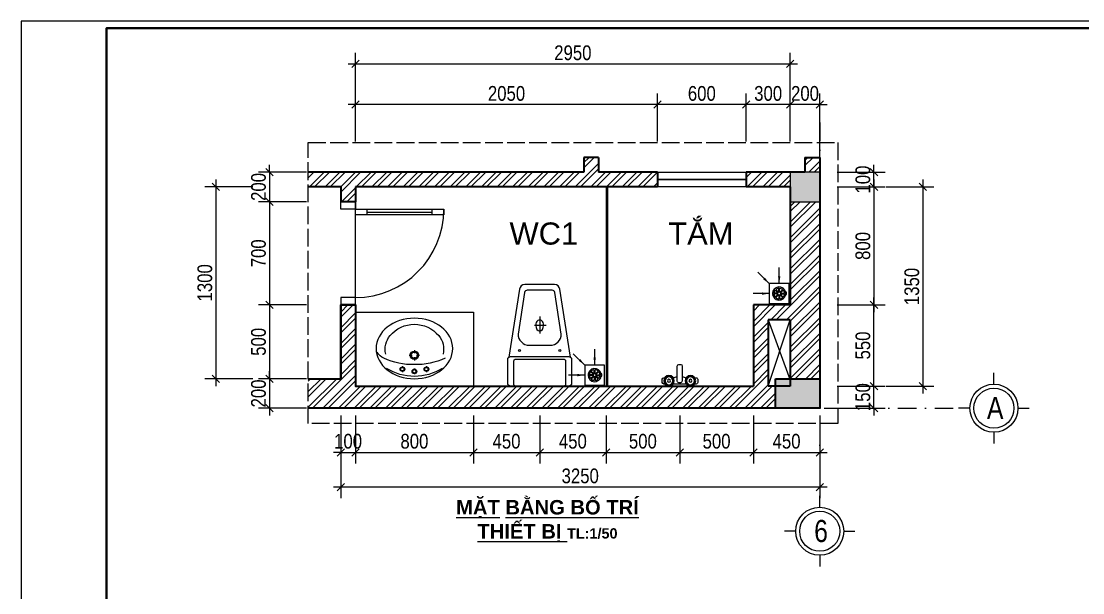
# Model space of a CAD drawing. Header units: inches. Extents: x 921646 to 2157952, y -92667 to 262089.
# Drawn here: x 1942121 to 1956525, y 2491 to 10240 of the extents above; entities that cross this region are included whole.
import ezdxf
from ezdxf.enums import TextEntityAlignment as Align

# ---------------------------------------------------------------- set-up
doc = ezdxf.new("R2010")
doc.units = ezdxf.units.IN
doc.header["$MEASUREMENT"] = 0
doc.linetypes.add('ACAD_ISO02W100', pattern=[15, 12, -3])
doc.linetypes.add('DASHDOT', pattern=[1, 0.5, -0.25, 0, -0.25])
doc.layers.get('0').update_dxf_attribs({"lineweight": 9})
doc.layers.get('DEFPOINTS').update_dxf_attribs({"lineweight": 9})
for name, color, linetype, lineweight in [('01-WALL', 10, 'Continuous', 35), ('04-TRUC', 40, 'DASHDOT', 9), ('09-DIMOUT', 251, 'Continuous', 9), ('13-VATDUNG', 104, 'Continuous', 13), ('15 TEXT', 134, 'Continuous', 15), ('16 TRICH CHI TIET', 100, 'ACAD_ISO02W100', 25), ('7 VAT DUNG', 34, 'Continuous', 15), ('Cp Net Manh 0.15', 8, 'Continuous', 15), ('Cp Net Thep 0.40', 2, 'Continuous', 40), ('Cp Text 0.15', 3, 'Continuous', 15), ('dim', 252, 'Continuous', 9), ('HATCH', 244, 'Continuous', 0)]:
    doc.layers.add(name, color=color, linetype=linetype, lineweight=lineweight)
doc.layers.add('02-TEXT', color=7, linetype='Continuous')
doc.styles.add('C', font='VHARIAL.TTF')
doc.styles.add('IN', font='VHARIAL.TTF')
doc.styles.add('KS Sophia 191015$0$GHICHU-C', font='arial.ttf', dxfattribs={"width": 0.7})
doc.styles.add('STYLE1', font='VHELVEN.TTF')
doc.styles.add('tvsimil', font='tvsimli.shx', dxfattribs={"width": 0.85})
doc.styles.add('VHELVEN', font='VHELVEN.TTF')
doc.styles.add('VNI-HELVE', font='VHELVEB.TTF', dxfattribs={"width": 0.8})
doc.dimstyles.new('50c', dxfattribs={"dimtxt": 200, "dimasz": 100, "dimexe": 150, "dimexo": 100, "dimgap": 50, "dimtad": 1, "dimdec": 0, "dimlfac": 0.5, "dimrnd": 1, "dimzin": 0, "dimdsep": 32, "dimtxsty": 'tvsimil', "dimblk": 'OBLIQUE', "dimcen": -0.09, "dimdle": 100, "dimclrd": 15, "dimclre": 15, "dimclrt": 3, "dimadec": 0, "dimazin": 0, "dimtfac": 1, "dimtdec": 0, "dimtix": 1, "dimtmove": 1, "dimatfit": 3, "dimfxl": 500, "dimfxlon": 1, "dimtolj": 1, "dimtzin": 0, "dimlwd": 13, "dimlwe": 13, "dimarcsym": 0})
doc.dimstyles.new('A-100-DIM-IN', dxfattribs={"dimscale": 100, "dimtxt": 1.5, "dimasz": 1, "dimexe": 1, "dimexo": 1, "dimgap": 0.8, "dimtad": 1, "dimdec": 0, "dimzin": 3, "dimdsep": 46, "dimtxsty": 'STYLE1', "dimblk": 'ARCHTICK', "dimcen": 2.5, "dimdle": 1, "dimclrd": 8, "dimclre": 8, "dimclrt": 252, "dimazin": 2, "dimtfac": 0.75, "dimtdec": 0, "dimtix": 1, "dimtmove": 2, "dimatfit": 3, "dimfxl": 4, "dimfxlon": 1, "dimtfill": 1, "dimtolj": 1, "dimtzin": 0, "dimlwd": 9, "dimlwe": 9, "dimarcsym": 0})

# ---------------------------------------------------------------- blocks, each defined once
blk = doc.blocks.new('*U19')
for p, q in [((0, -499.6), (0, -376.4)), ((-47, -435), (38.1, -435))]:
    blk.add_line(p, q)
for points in [[(-209, 0), (209, 0, -0.414214), (229, -20), (229, -192, -0.414214), (209, -212), (-209, -212, -0.414214), (-229, -192), (-229, -20, -0.414214)], [(-175, 0), (175, 0, -0.414214), (185, -10), (185, -182, -0.414214), (175, -192), (-175, -192, -0.414214), (-185, -182), (-185, -10, -0.414214)], [(74.9, -293), (-74.9, -293, 0.414214), (-155, -373.1), (-108.4, -671.1, 0.369491), (-88.7, -688), (88.7, -688, 0.369491), (108.4, -671.1), (155, -373.1, 0.414214)]]:
    blk.add_lwpolyline(points, format="xyb", close=True)
blk.add_lwpolyline([(-221.3, -207.7), (-145.3, -694.2, 0.369491), (-105.8, -728), (105.8, -728, 0.369491), (145.3, -694.2), (221.3, -207.7)], format="xyb")
blk.add_lwpolyline([(-28, -435), (-28, -435)])
for centre in [(-145, -255), (145, -255)]:
    blk.add_circle(centre, 7.5)
for start_param, end_param in [(7.853982, 10.995574), (4.712389, 7.853982)]:
    blk.add_ellipse((0, -435), major_axis=(0, -40), ratio=0.7, start_param=start_param, end_param=end_param)
blk = doc.blocks.new('Wc22')
for p, q in [((-0.175, 1.092, 0.746), (-0.175, 0.07, 0.746)), ((0.057, 1.192, 0.746), (-0.075, 1.192, 0.746)), ((0.157, 0.07, 0.746), (0.157, 1.092, 0.746)), ((1.075, 0.292, 0.746), (1.014, 0.292, 0.746)), ((1.175, -0.027, 0.746), (1.175, 0.192, 0.746)), ((1.003, -0.127, 0.746), (1.075, -0.127, 0.746))]:
    blk.add_line(p, q)
at = {"elevation": 0.746}
blk.add_lwpolyline([(-1.031, 0.292), (-1.128, 0.292, 0.414214), (-1.228, 0.192), (-1.228, -0.027, 0.414214), (-1.128, -0.127), (-1.02, -0.127)], format="xyb", dxfattribs=at)
blk.add_lwpolyline([(-0.455, -0.127), (0.438, -0.127)], dxfattribs=at)
for centre, radius in [((-0.738, 0.09, 0.746), 0.356), ((-0.738, 0.09, 0.746), 0.286), ((-0.738, 0.09, 0.746), 0.266), ((-0.738, 0.09, 0.746), 0.102), ((0.72, 0.09, 0.746), 0.356), ((0.72, 0.09, 0.746), 0.286), ((0.72, 0.09, 0.746), 0.266), ((0.72, 0.09, 0.746), 0.102)]:
    blk.add_circle(centre, radius)
for centre, radius, start, end in [((-0.075, 1.092, 0.746), 0.1, 90, 180), ((0.057, 1.092, 0.746), 0.1, 0, 90), ((-0.009, -0.542, 0.746), 0.941, 100.14546, 117.58488), ((-0.009, 0.118, 0.746), 0.173, 196.15339, 343.84661), ((-0.009, -0.542, 0.746), 0.941, 62.41512, 79.85454), ((1.075, 0.192, 0.746), 0.1, 0, 90), ((1.075, -0.027, 0.746), 0.1, 270, 0)]:
    blk.add_arc(centre, radius, start, end)
blk = doc.blocks.new('*U25')
for p, q in [((0, 0), (800, 0)), ((0, -500), (0, 0)), ((800, -500), (800, 0)), ((800, -500), (0, -500))]:
    blk.add_line(p, q)
at = {"color": 8, "linetype": 'Continuous'}
for p, q in [((298.7, -114.6), (310.5, -114.6)), ((318.5, -106.6), (318.5, -94.8)), ((318.5, -134.3), (318.5, -122.5)), ((326.4, -114.6), (338.2, -114.6)), ((391.9, -99.8), (380.2, -99.8)), ((399.9, -91.8), (399.9, -80.1)), ((399.9, -119.5), (399.9, -107.8)), ((419.6, -99.8), (407.9, -99.8)), ((473.3, -114.6), (461.6, -114.6)), ((481.3, -106.6), (481.3, -94.8)), ((481.3, -134.3), (481.3, -122.5)), ((501, -114.6), (489.3, -114.6)), ((385.6, -209.3), (364.7, -209.3)), ((399.9, -195), (399.9, -174.1)), ((435.1, -209.3), (414.1, -209.3)), ((399.9, -244.5), (399.9, -223.6))]:
    blk.add_line(p, q, dxfattribs=at)
at = {"ltscale": 3, "extrusion": (0, 0, -1)}
blk.add_ellipse((399.9, -254.9), major_axis=(260, 0), ratio=0.788462, dxfattribs=at)
for centre, major_axis, start_param, end_param in [((403.4, -436.8), (-262.6, 262.6), 0.241213, 0.775836), ((396.3, -436.8), (262.6, 262.6), -0.775836, -0.241213), ((389.4, -617.1), (-333.8, 333.8), 0.353742, 0.807487), ((410.3, -617.1), (333.8, 333.8), -0.807487, -0.353742), ((553.8, -291.4), (82.3, 82.3), -0.302982, 0.217036), ((344.1, -250.2), (-100.9, 100.9), 4.796439, 5.734459), ((455.7, -250.2), (-100.9, 100.9), 2.119522, 3.057543), ((398.5, -205.8), (-150.5, 150.5), 3.920634, 4.80214), ((401.2, -205.8), (-150.5, 150.5), 3.051842, 3.933348)]:
    blk.add_ellipse(centre, major_axis=major_axis, ratio=1, start_param=start_param, end_param=end_param, dxfattribs=at)
at = {"color": 8, "extrusion": (0, 0, -1)}
for centre, major_axis, start_param, end_param in [((318.5, -114.6), (11.2, 11.2), 3.926991, 10.210176), ((318.5, -114.6), (8.41, 8.41), 3.926991, 10.210176), ((399.9, -99.8), (11.2, 11.2), 3.926991, 10.210176), ((399.9, -99.8), (8.41, 8.41), 3.926991, 10.210176), ((481.3, -114.6), (-11.2, 11.2), 5.497787, 11.780972), ((481.3, -114.6), (-8.41, 8.41), 5.497787, 11.780972), ((399.9, -209.3), (-20, 20), 5.497787, 11.780972), ((399.9, -209.3), (15, 15), 3.926991, 10.210176)]:
    blk.add_ellipse(centre, major_axis=major_axis, ratio=1, start_param=start_param, end_param=end_param, dxfattribs=at)
blk = doc.blocks.new('*U32')
for points in [[(50, 0), (50, 600), (90, 600), (90, 0)], [(50, -100), (0, -100), (0, 0), (50, 0)], [(650, -100), (700, -100), (700, 0), (650, 0)]]:
    blk.add_lwpolyline(points, close=True)
for points in [[(90, 520), (50, 520)], [(90, 80), (50, 80)]]:
    blk.add_lwpolyline(points)
at = {"color": 8}
blk.add_lwpolyline([(70, 80), (70, 520)], dxfattribs=at)
at = {"layer": 'HATCH'}
blk.add_arc((50, 0), 600, 0, 90, dxfattribs=at)
at = {"style": 'KS Sophia 191015$0$GHICHU-C', "flags": 1}
for tag, p in [('TEN_CUA', (350, -532.6)), ('KICH_THUOC', (425, -623.9)), ('QUI_CACH', (425, -718.1))]:
    blk.add_attdef(tag, text='', height=50, dxfattribs=at).set_placement(p, align=Align.MIDDLE)
blk = doc.blocks.new('A$C788F0ACE')
at = {"layer": 'Cp Net Manh 0.15', "linetype": 'Continuous'}
for p, q in [((0, 300), (0, 440)), ((-300, 0), (-440, 0)), ((300, 0), (440, 0)), ((0, -300), (0, -440))]:
    blk.add_line(p, q, dxfattribs=at)
for radius in [300, 250]:
    blk.add_circle((0, 0), radius, dxfattribs=at)
at = {"layer": 'Cp Text 0.15', "color": 7, "linetype": 'Continuous', "style": 'VHELVEN'}
blk.add_attdef('TRUC', text='', height=280, dxfattribs=at).set_placement((94, 1), align=Align.MIDDLE_CENTER)
blk = doc.blocks.new('DDDD')
at = {"layer": '09-DIMOUT'}
h = blk.add_hatch(color=256, dxfattribs=at)
h.dxf.hatch_style = 1
h.paths.add_polyline_path([(1648737.6, 63343.1), (1649037.6, 63343.1), (1649037.6, 63543.1), (1648737.6, 63543.1)])
at = {"layer": '01-WALL'}
blk.add_lwpolyline([(1648737.6, 63343.1), (1649037.6, 63343.1), (1649037.6, 63543.1), (1648737.6, 63543.1)], close=True, dxfattribs=at)
blk = doc.blocks.new('SIPHONG')
for p, q in [((-7.2, 3), (-40, 3)), ((-7.2, 3), (-30.4, 26.2)), ((-3, 7.2), (-26.2, 30.4)), ((-3, 7.2), (-3, 40)), ((3, 7.2), (3, 40)), ((3, 7.2), (26.2, 30.4)), ((7.2, 3), (30.4, 26.2)), ((7.2, 3), (40, 3)), ((-7.2, -3), (-40, -3)), ((-7.2, -3), (-30.4, -26.2)), ((-3, -7.2), (-26.2, -30.4)), ((-3, -7.2), (-3, -40)), ((3, -7.2), (3, -40)), ((3, -7.2), (26.2, -30.4)), ((7.2, -3), (40, -3)), ((7.2, -3), (30.4, -26.2))]:
    blk.add_line(p, q)
for points in [[(-75, -75), (75, -75), (75, 75), (-75, 75)], [(-53.9, -9.5), (-46.5, -9.5), (-46.5, 8.1), (-53.9, 8.1)]]:
    blk.add_lwpolyline(points, close=True)
for centre, radius, start, end in [((0, 0), 50, 190.97275, 170.63895), ((0, 0), 40, 139.30122, 175.69878), ((0, 0), 40, 94.30122, 130.69878), ((0, 0), 40, 49.30122, 85.69878), ((0, 0), 40, 4.30122, 40.69878), ((58.8, 0.7), 14.8, 133.34715, 228.02288), ((0, 0), 40, 184.30122, 220.69878), ((0, 0), 40, 229.30122, 265.69878), ((0, 0), 40, 274.30122, 310.69878), ((0, 0), 40, 319.30122, 355.69878)]:
    blk.add_arc(centre, radius, start, end)
blk = doc.blocks.new('PHEUTHU')
blk.add_blockref('SIPHONG', (75, 75))
blk = doc.blocks.new('_ArchTick')
at = {"layer": 'dim', "const_width": 0.15}
blk.add_lwpolyline([(0.2, 0.2), (-0.2, -0.2)], dxfattribs=at)
blk = doc.blocks.new('_Oblique')
at = {"color": 0, "linetype": 'ByBlock', "lineweight": -2}
blk.add_line((-0.5, -0.5), (0.5, 0.5), dxfattribs=at)
blk = doc.blocks.new('*D538')
at = {"layer": '09-DIMOUT', "color": 15, "linetype": 'Continuous', "lineweight": 13, "transparency": 16777216}
for p, q in [((1946456, 4894), (1946456, 4244)), ((1946656, 4894), (1946656, 4244)), ((1946456, 4394), (1946356, 4394)), ((1946456, 4394), (1946656, 4394)), ((1946656, 4394), (1946756, 4394))]:
    blk.add_line(p, q, dxfattribs=at)
at = {"layer": 'DEFPOINTS', "color": 0, "transparency": 16777216}
for p in [(1946456, 6183), (1946656, 6183), (1946656, 4394)]:
    blk.add_point(p, dxfattribs=at)
at = {"layer": '09-DIMOUT', "color": 15, "lineweight": 13, "transparency": 16777216, "xscale": 100, "yscale": 100, "zscale": 100}
blk.add_blockref('_Oblique', (1946456, 4394), dxfattribs=at)
at = {"layer": '09-DIMOUT', "color": 15, "lineweight": 13, "transparency": 16777216, "xscale": 100, "yscale": 100, "zscale": 100, "rotation": 180}
blk.add_blockref('_Oblique', (1946656, 4394), dxfattribs=at)
at = {"layer": '09-DIMOUT', "color": 3, "transparency": 16777216, "insert": (1946556, 4544), "char_height": 200, "attachment_point": 5, "style": 'tvsimil'}
blk.add_mtext('\\A1;100', dxfattribs=at)
blk = doc.blocks.new('*D539')
at = {"layer": '09-DIMOUT', "color": 15, "linetype": 'Continuous', "lineweight": 13, "transparency": 16777216}
for p, q in [((1946656, 4894), (1946656, 4244)), ((1948256, 4894), (1948256, 4244)), ((1946556, 4394), (1948356, 4394))]:
    blk.add_line(p, q, dxfattribs=at)
at = {"layer": 'DEFPOINTS', "color": 0, "transparency": 16777216}
for p in [(1946656, 6183), (1948256, 6183), (1948256, 4394)]:
    blk.add_point(p, dxfattribs=at)
at = {"layer": '09-DIMOUT', "color": 15, "lineweight": 13, "transparency": 16777216, "xscale": 100, "yscale": 100, "zscale": 100, "rotation": 180}
blk.add_blockref('_Oblique', (1946656, 4394), dxfattribs=at)
at = {"layer": '09-DIMOUT', "color": 15, "lineweight": 13, "transparency": 16777216, "xscale": 100, "yscale": 100, "zscale": 100}
blk.add_blockref('_Oblique', (1948256, 4394), dxfattribs=at)
at = {"layer": '09-DIMOUT', "color": 3, "transparency": 16777216, "insert": (1947456, 4544), "char_height": 200, "attachment_point": 5, "style": 'tvsimil'}
blk.add_mtext('\\A1;800', dxfattribs=at)
blk = doc.blocks.new('*D540')
at = {"layer": '09-DIMOUT', "color": 15, "linetype": 'Continuous', "lineweight": 13, "transparency": 16777216}
for p, q in [((1948256, 4894), (1948256, 4244)), ((1949156, 4894), (1949156, 4244)), ((1948156, 4394), (1949256, 4394))]:
    blk.add_line(p, q, dxfattribs=at)
at = {"layer": 'DEFPOINTS', "color": 0, "transparency": 16777216}
for p in [(1949156, 5521), (1948256, 5293), (1949156, 4394)]:
    blk.add_point(p, dxfattribs=at)
at = {"layer": '09-DIMOUT', "color": 15, "lineweight": 13, "transparency": 16777216, "xscale": 100, "yscale": 100, "zscale": 100, "rotation": 180}
blk.add_blockref('_Oblique', (1948256, 4394), dxfattribs=at)
at = {"layer": '09-DIMOUT', "color": 15, "lineweight": 13, "transparency": 16777216, "xscale": 100, "yscale": 100, "zscale": 100}
blk.add_blockref('_Oblique', (1949156, 4394), dxfattribs=at)
at = {"layer": '09-DIMOUT', "color": 3, "transparency": 16777216, "insert": (1948706, 4544), "char_height": 200, "attachment_point": 5, "style": 'tvsimil'}
blk.add_mtext('\\A1;450', dxfattribs=at)
blk = doc.blocks.new('*D541')
at = {"layer": '09-DIMOUT', "color": 15, "linetype": 'Continuous', "lineweight": 13, "transparency": 16777216}
for p, q in [((1949156, 4894), (1949156, 4244)), ((1950056, 4894), (1950056, 4244)), ((1949056, 4394), (1950156, 4394))]:
    blk.add_line(p, q, dxfattribs=at)
at = {"layer": 'DEFPOINTS', "color": 0, "transparency": 16777216}
for p in [(1950056, 5521), (1949156, 5293), (1950056, 4394)]:
    blk.add_point(p, dxfattribs=at)
at = {"layer": '09-DIMOUT', "color": 15, "lineweight": 13, "transparency": 16777216, "xscale": 100, "yscale": 100, "zscale": 100, "rotation": 180}
blk.add_blockref('_Oblique', (1949156, 4394), dxfattribs=at)
at = {"layer": '09-DIMOUT', "color": 15, "lineweight": 13, "transparency": 16777216, "xscale": 100, "yscale": 100, "zscale": 100}
blk.add_blockref('_Oblique', (1950056, 4394), dxfattribs=at)
at = {"layer": '09-DIMOUT', "color": 3, "transparency": 16777216, "insert": (1949606, 4544), "char_height": 200, "attachment_point": 5, "style": 'tvsimil'}
blk.add_mtext('\\A1;450', dxfattribs=at)
blk = doc.blocks.new('*D542')
at = {"layer": '09-DIMOUT', "color": 15, "linetype": 'Continuous', "lineweight": 13, "transparency": 16777216}
for p, q in [((1950056, 4894), (1950056, 4244)), ((1951056, 4894), (1951056, 4244)), ((1949956, 4394), (1951156, 4394))]:
    blk.add_line(p, q, dxfattribs=at)
at = {"layer": 'DEFPOINTS', "color": 0, "transparency": 16777216}
for p in [(1950056, 5293), (1951056, 5293), (1951056, 4394)]:
    blk.add_point(p, dxfattribs=at)
at = {"layer": '09-DIMOUT', "color": 15, "lineweight": 13, "transparency": 16777216, "xscale": 100, "yscale": 100, "zscale": 100, "rotation": 180}
blk.add_blockref('_Oblique', (1950056, 4394), dxfattribs=at)
at = {"layer": '09-DIMOUT', "color": 15, "lineweight": 13, "transparency": 16777216, "xscale": 100, "yscale": 100, "zscale": 100}
blk.add_blockref('_Oblique', (1951056, 4394), dxfattribs=at)
at = {"layer": '09-DIMOUT', "color": 3, "transparency": 16777216, "insert": (1950556, 4544), "char_height": 200, "attachment_point": 5, "style": 'tvsimil'}
blk.add_mtext('\\A1;500', dxfattribs=at)
blk = doc.blocks.new('*D543')
at = {"layer": '09-DIMOUT', "color": 15, "linetype": 'Continuous', "lineweight": 13, "transparency": 16777216}
for p, q in [((1951056, 4894), (1951056, 4244)), ((1952056, 4894), (1952056, 4244)), ((1950956, 4394), (1952156, 4394))]:
    blk.add_line(p, q, dxfattribs=at)
at = {"layer": 'DEFPOINTS', "color": 0, "transparency": 16777216}
for p in [(1951056, 5293), (1952056, 5293), (1952056, 4394)]:
    blk.add_point(p, dxfattribs=at)
at = {"layer": '09-DIMOUT', "color": 15, "lineweight": 13, "transparency": 16777216, "xscale": 100, "yscale": 100, "zscale": 100, "rotation": 180}
blk.add_blockref('_Oblique', (1951056, 4394), dxfattribs=at)
at = {"layer": '09-DIMOUT', "color": 15, "lineweight": 13, "transparency": 16777216, "xscale": 100, "yscale": 100, "zscale": 100}
blk.add_blockref('_Oblique', (1952056, 4394), dxfattribs=at)
at = {"layer": '09-DIMOUT', "color": 3, "transparency": 16777216, "insert": (1951556, 4544), "char_height": 200, "attachment_point": 5, "style": 'tvsimil'}
blk.add_mtext('\\A1;500', dxfattribs=at)
blk = doc.blocks.new('*D544')
at = {"layer": '09-DIMOUT', "color": 15, "linetype": 'Continuous', "lineweight": 13, "transparency": 16777216}
for p, q in [((1952956, 4893), (1952956, 4244)), ((1952056, 4617), (1952056, 4244)), ((1951956, 4394), (1953056, 4394))]:
    blk.add_line(p, q, dxfattribs=at)
at = {"layer": 'DEFPOINTS', "color": 0, "transparency": 16777216}
for p in [(1952956, 4993), (1952056, 4717), (1952956, 4394)]:
    blk.add_point(p, dxfattribs=at)
at = {"layer": '09-DIMOUT', "color": 15, "lineweight": 13, "transparency": 16777216, "xscale": 100, "yscale": 100, "zscale": 100, "rotation": 180}
blk.add_blockref('_Oblique', (1952056, 4394), dxfattribs=at)
at = {"layer": '09-DIMOUT', "color": 15, "lineweight": 13, "transparency": 16777216, "xscale": 100, "yscale": 100, "zscale": 100}
blk.add_blockref('_Oblique', (1952956, 4394), dxfattribs=at)
at = {"layer": '09-DIMOUT', "color": 3, "transparency": 16777216, "insert": (1952506, 4544), "char_height": 200, "attachment_point": 5, "style": 'tvsimil'}
blk.add_mtext('\\A1;450', dxfattribs=at)
blk = doc.blocks.new('*D545')
at = {"layer": '09-DIMOUT', "color": 15, "linetype": 'Continuous', "lineweight": 13, "transparency": 16777216}
for p, q in [((1953692, 5293), (1953692, 5393)), ((1953192, 5293), (1953842, 5293)), ((1953692, 4993), (1953692, 5293)), ((1953192, 4993), (1953842, 4993)), ((1953692, 4993), (1953692, 4893))]:
    blk.add_line(p, q, dxfattribs=at)
at = {"layer": 'DEFPOINTS', "color": 0, "transparency": 16777216}
for p in [(1952956, 5293), (1953692, 5293), (1952956, 4993)]:
    blk.add_point(p, dxfattribs=at)
at = {"layer": '09-DIMOUT', "color": 15, "lineweight": 13, "transparency": 16777216, "xscale": 100, "yscale": 100, "zscale": 100}
for p, rotation in [((1953692, 5293), 270), ((1953692, 4993), 90)]:
    blk.add_blockref('_Oblique', p, dxfattribs=dict(at, rotation=rotation))
at = {"layer": '09-DIMOUT', "color": 3, "transparency": 16777216, "insert": (1953542, 5143), "char_height": 200, "attachment_point": 5, "rotation": 90, "style": 'tvsimil'}
blk.add_mtext('\\A1;150', dxfattribs=at)
blk = doc.blocks.new('*D546')
at = {"layer": '09-DIMOUT', "color": 15, "linetype": 'Continuous', "lineweight": 13, "transparency": 16777216}
for p, q in [((1953692, 5193), (1953692, 6493)), ((1953192, 6393), (1953842, 6393)), ((1953192, 5293), (1953842, 5293))]:
    blk.add_line(p, q, dxfattribs=at)
at = {"layer": 'DEFPOINTS', "color": 0, "transparency": 16777216}
for p in [(1952556, 6393), (1953692, 6393), (1952956, 5293)]:
    blk.add_point(p, dxfattribs=at)
at = {"layer": '09-DIMOUT', "color": 15, "lineweight": 13, "transparency": 16777216, "xscale": 100, "yscale": 100, "zscale": 100}
for p, rotation in [((1953692, 6393), 90), ((1953692, 5293), 270)]:
    blk.add_blockref('_Oblique', p, dxfattribs=dict(at, rotation=rotation))
at = {"layer": '09-DIMOUT', "color": 3, "transparency": 16777216, "insert": (1953542, 5843), "char_height": 200, "attachment_point": 5, "rotation": 90, "style": 'tvsimil'}
blk.add_mtext('\\A1;550', dxfattribs=at)
blk = doc.blocks.new('*D547')
at = {"layer": '09-DIMOUT', "color": 15, "linetype": 'Continuous', "lineweight": 13, "transparency": 16777216}
for p, q in [((1953692, 8093), (1953692, 6293)), ((1953192, 7993), (1953842, 7993)), ((1953302, 6393), (1953842, 6393))]:
    blk.add_line(p, q, dxfattribs=at)
at = {"layer": 'DEFPOINTS', "color": 0, "transparency": 16777216}
for p in [(1952556, 7993), (1953202, 6393), (1953692, 6393)]:
    blk.add_point(p, dxfattribs=at)
at = {"layer": '09-DIMOUT', "color": 15, "lineweight": 13, "transparency": 16777216, "xscale": 100, "yscale": 100, "zscale": 100}
for p, rotation in [((1953692, 7993), 90), ((1953692, 6393), 270)]:
    blk.add_blockref('_Oblique', p, dxfattribs=dict(at, rotation=rotation))
at = {"layer": '09-DIMOUT', "color": 3, "transparency": 16777216, "insert": (1953542, 7193), "char_height": 200, "attachment_point": 5, "rotation": 90, "style": 'tvsimil'}
blk.add_mtext('\\A1;800', dxfattribs=at)
blk = doc.blocks.new('*D548')
at = {"layer": '09-DIMOUT', "color": 15, "linetype": 'Continuous', "lineweight": 13, "transparency": 16777216}
for p, q in [((1953692, 8193), (1953692, 8293)), ((1953192, 8193), (1953842, 8193)), ((1953692, 7993), (1953692, 8193)), ((1953192, 7993), (1953842, 7993)), ((1953692, 7993), (1953692, 7893))]:
    blk.add_line(p, q, dxfattribs=at)
at = {"layer": 'DEFPOINTS', "color": 0, "transparency": 16777216}
for p in [(1952556, 8193), (1953692, 8193), (1952556, 7993)]:
    blk.add_point(p, dxfattribs=at)
at = {"layer": '09-DIMOUT', "color": 15, "lineweight": 13, "transparency": 16777216, "xscale": 100, "yscale": 100, "zscale": 100}
for p, rotation in [((1953692, 8193), 270), ((1953692, 7993), 90)]:
    blk.add_blockref('_Oblique', p, dxfattribs=dict(at, rotation=rotation))
at = {"layer": '09-DIMOUT', "color": 3, "transparency": 16777216, "insert": (1953542, 8093), "char_height": 200, "attachment_point": 5, "rotation": 90, "style": 'tvsimil'}
blk.add_mtext('\\A1;100', dxfattribs=at)
blk = doc.blocks.new('*D549')
at = {"layer": '09-DIMOUT', "color": 15, "linetype": 'Continuous', "lineweight": 13, "transparency": 16777216}
for p, q in [((1952556, 8610), (1952556, 9260)), ((1952956, 8610), (1952956, 9260)), ((1952556, 9110), (1952456, 9110)), ((1952956, 9110), (1952556, 9110)), ((1952956, 9110), (1953056, 9110))]:
    blk.add_line(p, q, dxfattribs=at)
at = {"layer": 'DEFPOINTS', "color": 0, "transparency": 16777216}
for p in [(1952556, 9110), (1952556, 8193), (1952956, 8193)]:
    blk.add_point(p, dxfattribs=at)
at = {"layer": '09-DIMOUT', "color": 15, "lineweight": 13, "transparency": 16777216, "xscale": 100, "yscale": 100, "zscale": 100}
blk.add_blockref('_Oblique', (1952556, 9110), dxfattribs=at)
at = {"layer": '09-DIMOUT', "color": 15, "lineweight": 13, "transparency": 16777216, "xscale": 100, "yscale": 100, "zscale": 100, "rotation": 180}
blk.add_blockref('_Oblique', (1952956, 9110), dxfattribs=at)
at = {"layer": '09-DIMOUT', "color": 3, "transparency": 16777216, "insert": (1952756, 9260), "char_height": 200, "attachment_point": 5, "style": 'tvsimil'}
blk.add_mtext('\\A1;200', dxfattribs=at)
blk = doc.blocks.new('*D550')
at = {"layer": '09-DIMOUT', "color": 15, "linetype": 'Continuous', "lineweight": 13, "transparency": 16777216}
for p, q in [((1951956, 8610), (1951956, 9260)), ((1952556, 8610), (1952556, 9260)), ((1952656, 9110), (1951856, 9110))]:
    blk.add_line(p, q, dxfattribs=at)
at = {"layer": 'DEFPOINTS', "color": 0, "transparency": 16777216}
for p in [(1951956, 9110), (1951956, 8193), (1952556, 8193)]:
    blk.add_point(p, dxfattribs=at)
at = {"layer": '09-DIMOUT', "color": 15, "lineweight": 13, "transparency": 16777216, "xscale": 100, "yscale": 100, "zscale": 100, "rotation": 180}
blk.add_blockref('_Oblique', (1951956, 9110), dxfattribs=at)
at = {"layer": '09-DIMOUT', "color": 15, "lineweight": 13, "transparency": 16777216, "xscale": 100, "yscale": 100, "zscale": 100}
blk.add_blockref('_Oblique', (1952556, 9110), dxfattribs=at)
at = {"layer": '09-DIMOUT', "color": 3, "transparency": 16777216, "insert": (1952256, 9260), "char_height": 200, "attachment_point": 5, "style": 'tvsimil'}
blk.add_mtext('\\A1;300', dxfattribs=at)
blk = doc.blocks.new('*D551')
at = {"layer": '09-DIMOUT', "color": 15, "linetype": 'Continuous', "lineweight": 13, "transparency": 16777216}
for p, q in [((1950756, 8610), (1950756, 9260)), ((1951956, 8610), (1951956, 9260)), ((1952056, 9110), (1950656, 9110))]:
    blk.add_line(p, q, dxfattribs=at)
at = {"layer": 'DEFPOINTS', "color": 0, "transparency": 16777216}
for p in [(1950756, 9110), (1950756, 8193), (1951956, 8193)]:
    blk.add_point(p, dxfattribs=at)
at = {"layer": '09-DIMOUT', "color": 15, "lineweight": 13, "transparency": 16777216, "xscale": 100, "yscale": 100, "zscale": 100, "rotation": 180}
blk.add_blockref('_Oblique', (1950756, 9110), dxfattribs=at)
at = {"layer": '09-DIMOUT', "color": 15, "lineweight": 13, "transparency": 16777216, "xscale": 100, "yscale": 100, "zscale": 100}
blk.add_blockref('_Oblique', (1951956, 9110), dxfattribs=at)
at = {"layer": '09-DIMOUT', "color": 3, "transparency": 16777216, "insert": (1951356, 9260), "char_height": 200, "attachment_point": 5, "style": 'tvsimil'}
blk.add_mtext('\\A1;600', dxfattribs=at)
blk = doc.blocks.new('*D552')
at = {"layer": '09-DIMOUT', "color": 15, "linetype": 'Continuous', "lineweight": 13, "transparency": 16777216}
for p, q in [((1946656, 8610), (1946656, 9260)), ((1950756, 8610), (1950756, 9260)), ((1950856, 9110), (1946556, 9110))]:
    blk.add_line(p, q, dxfattribs=at)
at = {"layer": 'DEFPOINTS', "color": 0, "transparency": 16777216}
for p in [(1946656, 9110), (1950756, 8193), (1946656, 7993)]:
    blk.add_point(p, dxfattribs=at)
at = {"layer": '09-DIMOUT', "color": 15, "lineweight": 13, "transparency": 16777216, "xscale": 100, "yscale": 100, "zscale": 100, "rotation": 180}
blk.add_blockref('_Oblique', (1946656, 9110), dxfattribs=at)
at = {"layer": '09-DIMOUT', "color": 15, "lineweight": 13, "transparency": 16777216, "xscale": 100, "yscale": 100, "zscale": 100}
blk.add_blockref('_Oblique', (1950756, 9110), dxfattribs=at)
at = {"layer": '09-DIMOUT', "color": 3, "transparency": 16777216, "insert": (1948706, 9260), "char_height": 200, "attachment_point": 5, "style": 'tvsimil'}
blk.add_mtext('\\A1;2050', dxfattribs=at)
blk = doc.blocks.new('*D553')
at = {"layer": '09-DIMOUT', "color": 15, "linetype": 'Continuous', "lineweight": 13, "transparency": 16777216}
for p, q in [((1945491, 8193), (1945491, 8293)), ((1945991, 8193), (1945341, 8193)), ((1945491, 8193), (1945491, 7793)), ((1945991, 7793), (1945341, 7793)), ((1945491, 7793), (1945491, 7693))]:
    blk.add_line(p, q, dxfattribs=at)
at = {"layer": 'DEFPOINTS', "color": 0, "transparency": 16777216}
for p in [(1946651, 8193), (1945491, 7793), (1946656, 7793)]:
    blk.add_point(p, dxfattribs=at)
at = {"layer": '09-DIMOUT', "color": 15, "lineweight": 13, "transparency": 16777216, "xscale": 100, "yscale": 100, "zscale": 100}
for p, rotation in [((1945491, 8193), 270), ((1945491, 7793), 90)]:
    blk.add_blockref('_Oblique', p, dxfattribs=dict(at, rotation=rotation))
at = {"layer": '09-DIMOUT', "color": 3, "transparency": 16777216, "insert": (1945341, 7993), "char_height": 200, "attachment_point": 5, "rotation": 90, "style": 'tvsimil'}
blk.add_mtext('\\A1;200', dxfattribs=at)
blk = doc.blocks.new('*D554')
at = {"layer": '09-DIMOUT', "color": 15, "linetype": 'Continuous', "lineweight": 13, "transparency": 16777216}
for p, q in [((1945991, 7793), (1945341, 7793)), ((1945491, 7893), (1945491, 6293)), ((1945991, 6393), (1945341, 6393))]:
    blk.add_line(p, q, dxfattribs=at)
at = {"layer": 'DEFPOINTS', "color": 0, "transparency": 16777216}
for p in [(1946456, 7793), (1945491, 6393), (1946456, 6393)]:
    blk.add_point(p, dxfattribs=at)
at = {"layer": '09-DIMOUT', "color": 15, "lineweight": 13, "transparency": 16777216, "xscale": 100, "yscale": 100, "zscale": 100}
for p, rotation in [((1945491, 7793), 90), ((1945491, 6393), 270)]:
    blk.add_blockref('_Oblique', p, dxfattribs=dict(at, rotation=rotation))
at = {"layer": '09-DIMOUT', "color": 3, "transparency": 16777216, "insert": (1945341, 7093), "char_height": 200, "attachment_point": 5, "rotation": 90, "style": 'tvsimil'}
blk.add_mtext('\\A1;700', dxfattribs=at)
blk = doc.blocks.new('*D555')
at = {"layer": '09-DIMOUT', "color": 15, "linetype": 'Continuous', "lineweight": 13, "transparency": 16777216}
for p, q in [((1945491, 6493), (1945491, 5293)), ((1945991, 6393), (1945341, 6393)), ((1945991, 5393), (1945341, 5393))]:
    blk.add_line(p, q, dxfattribs=at)
at = {"layer": 'DEFPOINTS', "color": 0, "transparency": 16777216}
for p in [(1946456, 6393), (1945491, 5393), (1946456, 5393)]:
    blk.add_point(p, dxfattribs=at)
at = {"layer": '09-DIMOUT', "color": 15, "lineweight": 13, "transparency": 16777216, "xscale": 100, "yscale": 100, "zscale": 100}
for p, rotation in [((1945491, 6393), 90), ((1945491, 5393), 270)]:
    blk.add_blockref('_Oblique', p, dxfattribs=dict(at, rotation=rotation))
at = {"layer": '09-DIMOUT', "color": 3, "transparency": 16777216, "insert": (1945341, 5893), "char_height": 200, "attachment_point": 5, "rotation": 90, "style": 'tvsimil'}
blk.add_mtext('\\A1;500', dxfattribs=at)
blk = doc.blocks.new('*D556')
at = {"layer": '09-DIMOUT', "color": 15, "linetype": 'Continuous', "lineweight": 13, "transparency": 16777216}
for p, q in [((1945491, 5393), (1945491, 5493)), ((1945991, 5393), (1945341, 5393)), ((1945491, 5393), (1945491, 4993)), ((1945991, 4993), (1945341, 4993)), ((1945491, 4993), (1945491, 4893))]:
    blk.add_line(p, q, dxfattribs=at)
at = {"layer": 'DEFPOINTS', "color": 0, "transparency": 16777216}
for p in [(1946456, 5393), (1945491, 4993), (1946456, 4993)]:
    blk.add_point(p, dxfattribs=at)
at = {"layer": '09-DIMOUT', "color": 15, "lineweight": 13, "transparency": 16777216, "xscale": 100, "yscale": 100, "zscale": 100}
for p, rotation in [((1945491, 5393), 270), ((1945491, 4993), 90)]:
    blk.add_blockref('_Oblique', p, dxfattribs=dict(at, rotation=rotation))
at = {"layer": '09-DIMOUT', "color": 3, "transparency": 16777216, "insert": (1945341, 5193), "char_height": 200, "attachment_point": 5, "rotation": 90, "style": 'tvsimil'}
blk.add_mtext('\\A1;200', dxfattribs=at)
blk = doc.blocks.new('*D557')
at = {"layer": '09-DIMOUT', "color": 15, "linetype": 'Continuous', "lineweight": 13, "transparency": 16777216}
for p, q in [((1946656, 9161), (1946656, 9811)), ((1952556, 9161), (1952556, 9811)), ((1946556, 9661), (1952656, 9661))]:
    blk.add_line(p, q, dxfattribs=at)
at = {"layer": 'DEFPOINTS', "color": 0, "transparency": 16777216}
for p in [(1952556, 9661), (1946656, 7993), (1952556, 7993)]:
    blk.add_point(p, dxfattribs=at)
at = {"layer": '09-DIMOUT', "color": 15, "lineweight": 13, "transparency": 16777216, "xscale": 100, "yscale": 100, "zscale": 100, "rotation": 180}
blk.add_blockref('_Oblique', (1946656, 9661), dxfattribs=at)
at = {"layer": '09-DIMOUT', "color": 15, "lineweight": 13, "transparency": 16777216, "xscale": 100, "yscale": 100, "zscale": 100}
blk.add_blockref('_Oblique', (1952556, 9661), dxfattribs=at)
at = {"layer": '09-DIMOUT', "color": 3, "transparency": 16777216, "insert": (1949606, 9811), "char_height": 200, "attachment_point": 5, "style": 'tvsimil'}
blk.add_mtext('\\A1;2950', dxfattribs=at)
blk = doc.blocks.new('*D558')
at = {"layer": '09-DIMOUT', "color": 15, "linetype": 'Continuous', "lineweight": 13, "transparency": 16777216}
for p, q in [((1954356, 8093), (1954356, 5193)), ((1953856, 7993), (1954506, 7993)), ((1953856, 5293), (1954506, 5293))]:
    blk.add_line(p, q, dxfattribs=at)
at = {"layer": 'DEFPOINTS', "color": 0, "transparency": 16777216}
for p in [(1952407, 7993), (1952556, 5293), (1954356, 5293)]:
    blk.add_point(p, dxfattribs=at)
at = {"layer": '09-DIMOUT', "color": 15, "lineweight": 13, "transparency": 16777216, "xscale": 100, "yscale": 100, "zscale": 100}
for p, rotation in [((1954356, 7993), 90), ((1954356, 5293), 270)]:
    blk.add_blockref('_Oblique', p, dxfattribs=dict(at, rotation=rotation))
at = {"layer": '09-DIMOUT', "color": 3, "transparency": 16777216, "insert": (1954206, 6643), "char_height": 200, "attachment_point": 5, "rotation": 90, "style": 'tvsimil'}
blk.add_mtext('\\A1;1350', dxfattribs=at)
blk = doc.blocks.new('*D559')
at = {"layer": '09-DIMOUT', "color": 15, "linetype": 'Continuous', "lineweight": 13, "transparency": 16777216}
for p, q in [((1944763, 8093), (1944763, 5293)), ((1945263, 7993), (1944613, 7993)), ((1945263, 5393), (1944613, 5393))]:
    blk.add_line(p, q, dxfattribs=at)
at = {"layer": 'DEFPOINTS', "color": 0, "transparency": 16777216}
for p in [(1946456, 7993), (1944763, 5393), (1946456, 5393)]:
    blk.add_point(p, dxfattribs=at)
at = {"layer": '09-DIMOUT', "color": 15, "lineweight": 13, "transparency": 16777216, "xscale": 100, "yscale": 100, "zscale": 100}
for p, rotation in [((1944763, 7993), 90), ((1944763, 5393), 270)]:
    blk.add_blockref('_Oblique', p, dxfattribs=dict(at, rotation=rotation))
at = {"layer": '09-DIMOUT', "color": 3, "transparency": 16777216, "insert": (1944613, 6693), "char_height": 200, "attachment_point": 5, "rotation": 90, "style": 'tvsimil'}
blk.add_mtext('\\A1;1300', dxfattribs=at)
blk = doc.blocks.new('*D560')
at = {"layer": '09-DIMOUT', "color": 15, "linetype": 'Continuous', "lineweight": 13, "transparency": 16777216}
for p, q in [((1946456, 4424), (1946456, 3774)), ((1952956, 4424), (1952956, 3774)), ((1953056, 3924), (1946356, 3924))]:
    blk.add_line(p, q, dxfattribs=at)
at = {"layer": 'DEFPOINTS', "color": 0, "transparency": 16777216}
for p in [(1946456, 4993), (1952956, 4993), (1946456, 3924)]:
    blk.add_point(p, dxfattribs=at)
at = {"layer": '09-DIMOUT', "color": 15, "lineweight": 13, "transparency": 16777216, "xscale": 100, "yscale": 100, "zscale": 100, "rotation": 180}
blk.add_blockref('_Oblique', (1946456, 3924), dxfattribs=at)
at = {"layer": '09-DIMOUT', "color": 15, "lineweight": 13, "transparency": 16777216, "xscale": 100, "yscale": 100, "zscale": 100}
blk.add_blockref('_Oblique', (1952956, 3924), dxfattribs=at)
at = {"layer": '09-DIMOUT', "color": 3, "transparency": 16777216, "insert": (1949706, 4074), "char_height": 200, "attachment_point": 5, "style": 'tvsimil'}
blk.add_mtext('\\A1;3250', dxfattribs=at)
blk = doc.blocks.new('Khung Ht dep')
at = {"layer": 'Cp Net Thep 0.40', "color": 106, "flags": 128}
blk.add_lwpolyline([(30380, 21415), (30380, 1792), (3162, 1792), (3162, 21415)], close=True, dxfattribs=at)
at = {"layer": 'DEFPOINTS', "ltscale": 100}
blk.add_lwpolyline([(30430, 1692), (30430, 21515), (1912, 21515), (1912, 1692)], close=True, dxfattribs=at)
blk = doc.blocks.new('*U535')
at = {"extrusion": (0, 0, -1), "xscale": -0.9, "yscale": 0.9, "zscale": -0.9, "rotation": 270.0000000000027}
blk.add_blockref('PHEUTHU', (-135, 0), dxfattribs=at)
for points in [[(67.5, 135), (67.5, 244.3)], [(135, 135), (212.3, 212.3)], [(135, 67.5), (244.3, 67.5)]]:
    blk.add_leader(points, dimstyle='A-100-DIM-IN', override={"dimasz": 0.5, "dimgap": 0.8, "dimtad": 0, "dimclrd": 256})

msp = doc.modelspace()

# ---------------------------------------------------------------- hatches: boundary and pattern name
at = {"layer": '09-DIMOUT'}
h = msp.add_hatch(dxfattribs=at)
h.set_pattern_fill('ANSI32', color=256, scale=400)
h.paths.add_polyline_path([(1952355.8, 5293.1), (1952255.8, 5293.1), (1952255.8, 6193.1), (1952555.8, 6193.1), (1952555.8, 5393.1), (1952955.8, 5393.1), (1952955.8, 7793.1), (1952555.8, 7793.1), (1952555.8, 6393.1), (1952055.8, 6393.1), (1952055.8, 5293.1), (1946655.8, 5293.1), (1946655.8, 6393.1), (1946455.8, 6393.1), (1946455.8, 5393.1), (1946015, 5393.1), (1946015, 4993.1), (1952355.8, 4993.1)])
h.paths.add_polyline_path([(1952555.8, 8193.1), (1951955.8, 8193.1), (1951955.8, 7993.1), (1952555.8, 7993.1)])
h.paths.add_polyline_path([(1952955.8, 8393.1), (1952755.8, 8393.1), (1952755.8, 8193.1), (1952955.8, 8193.1)])
h.paths.add_polyline_path([(1950755.8, 8193.1), (1949955.8, 8193.1), (1949955.8, 8393.1), (1949755.8, 8393.1), (1949755.8, 8193.1), (1946015, 8193.1), (1946015, 7993.1), (1946455.8, 7993.1), (1946455.8, 7793.1), (1946655.8, 7793.1), (1946655.8, 7993.1), (1950755.8, 7993.1)])
h = msp.add_hatch(color=256, dxfattribs=at)
h.dxf.hatch_style = 1
h.paths.add_polyline_path([(1952955.8, 7793.1), (1952955.8, 8193.1), (1952555.8, 8193.1), (1952555.8, 7793.1)])

# ---------------------------------------------------------------- linework, layer by layer
at = {"layer": '01-WALL'}
for p, q in [((1949755.8, 8393.1), (1949755.8, 8193.1)), ((1949955.8, 8393.1), (1949755.8, 8393.1)), ((1949955.8, 8393.1), (1949955.8, 8193.1)), ((1952755.8, 8393.1), (1952755.8, 8193.1)), ((1952755.8, 8393.1), (1952955.8, 8393.1)), ((1952955.8, 8393.1), (1952955.8, 4993.1)), ((1949755.8, 8193.1), (1946015, 8193.1)), ((1950755.8, 8193.1), (1949955.8, 8193.1)), ((1950755.8, 8193.1), (1950755.8, 7993.1)), ((1952755.8, 8193.1), (1951955.8, 8193.1)), ((1951955.8, 8193.1), (1951955.8, 7993.1)), ((1946455.8, 7993.1), (1946015, 7993.1)), ((1946455.8, 7993.1), (1946455.8, 7793.1)), ((1950755.8, 7993.1), (1946655.8, 7993.1)), ((1946655.8, 7993.1), (1946655.8, 7793.1)), ((1952555.8, 7993.1), (1951955.8, 7993.1)), ((1952555.8, 7993.1), (1952555.8, 6393.1)), ((1946655.8, 7793.1), (1946455.8, 7793.1)), ((1946655.8, 6393.1), (1946455.8, 6393.1)), ((1946455.8, 6393.1), (1946455.8, 5393.1)), ((1946655.8, 6393.1), (1946655.8, 5293.1)), ((1952555.8, 6393.1), (1952055.8, 6393.1)), ((1952055.8, 6393.1), (1952055.8, 5293.1)), ((1952555.8, 6193.1), (1952255.8, 6193.1)), ((1952255.8, 6193.1), (1952255.8, 5293.1)), ((1952555.8, 6193.1), (1952555.8, 5293.1)), ((1952555.8, 5293.1), (1952255.8, 5293.1)), ((1952955.8, 4993.1), (1946015, 4993.1))]:
    msp.add_line(p, q, dxfattribs=at)
msp.add_lwpolyline([(1946015, 5393.1), (1946455.8, 5393.1), (1946455.8, 6393.1), (1946655.8, 6393.1), (1946655.8, 5293.1), (1952055.8, 5293.1)], dxfattribs=at)
at = {"layer": '04-TRUC', "ltscale": 500}
for p, q in [((1952955.8, 8867.6), (1952955.8, 4189.3)), ((1952955.8, 8867.6), (1952955.8, 4189.3)), ((1946015, 4993.1), (1954840.9, 4993.1))]:
    msp.add_line(p, q, dxfattribs=at)
at = {"layer": '09-DIMOUT'}
for p, q in [((1952955.8, 8393.1), (1952955.8, 8867.6)), ((1946655.8, 6393.1), (1946655.8, 7793.1)), ((1952255.8, 6193.1), (1952555.8, 5372.9)), ((1952255.8, 5293.1), (1952555.8, 6193.1))]:
    msp.add_line(p, q, dxfattribs=at)
msp.add_lwpolyline([(1952555.8, 7793.1), (1952955.8, 7793.1), (1952955.8, 8193.1), (1952555.8, 8193.1)], close=True, dxfattribs=at)
at = {"layer": '13-VATDUNG'}
for p, q in [((1950055.8, 7993.1), (1950055.8, 5293.1)), ((1950075.8, 7993.1), (1950075.8, 5293.1))]:
    msp.add_line(p, q, dxfattribs=at)
for points in [[(1950755.8, 8193.1), (1951955.8, 8193.1), (1951955.8, 7993.1), (1950755.8, 7993.1)], [(1950755.8, 8093.1), (1951955.8, 8093.1), (1951955.8, 8093.1), (1950755.8, 8093.1)]]:
    msp.add_lwpolyline(points, close=True, dxfattribs=at)
at = {"layer": '16 TRICH CHI TIET', "ltscale": 20}
msp.add_lwpolyline([(1946015, 8595.6), (1953202, 8595.6), (1953202, 4786.9), (1946015, 4786.9)], close=True, dxfattribs=at)

# ---------------------------------------------------------------- block references
at = {"layer": '09-DIMOUT', "xscale": -2, "yscale": 2, "zscale": 2, "rotation": 180}
msp.add_blockref('DDDD', (-1345119.3, 132079.3), dxfattribs=at)
at = {"layer": '13-VATDUNG'}
for name, p, xscale, yscale, zscale, rotation in [('*U32', (1946655.8, 7793.1), 2, 2, 2, 269.999999993444), ('*U19', (1949155.8, 5293.1), 1.89, 1.89, 1.89, 180), ('*U25', (1948255.8, 5293.1), 2, 2, 2, 180)]:
    msp.add_blockref(name, p, dxfattribs=dict(at, xscale=xscale, yscale=yscale, zscale=zscale, rotation=rotation))
at = {"layer": '13-VATDUNG', "xscale": -200, "yscale": 200, "zscale": 200}
msp.add_blockref('Wc22', (1951054, 5346.3, -149.2), dxfattribs=at)
at = {"layer": '7 VAT DUNG', "xscale": 2, "yscale": 2, "zscale": 2, "rotation": 90.00000000000003}
for p in [(1952540.7, 6412.1), (1950037, 5306.9)]:
    msp.add_blockref('*U535', p, dxfattribs=at)
at = {"layer": 'Cp Net Manh 0.15', "xscale": 0.9268121652908186, "yscale": 0.9268121652908186, "zscale": 0.9268121652908186}
msp.add_blockref('Khung Ht dep', (1940348.6, -9700.4), dxfattribs=at)
at = {"layer": 'Cp Text 0.15'}
ref = msp.add_blockref('A$C788F0ACE', (1955319, 4993.1), dxfattribs=dict(at, xscale=1.086778053933425, yscale=1.086778053933425, zscale=1.086778053933425, rotation=180))
ref.add_attrib('TRUC', 'A', dxfattribs={"layer": '0', "color": 3, "height": 300, "style": 'VNI-HELVE', "width": 0.8}).set_placement((1955336.8, 4996.4), align=Align.MIDDLE_CENTER)
ref = msp.add_blockref('A$C788F0ACE', (1952955.8, 3324.6), dxfattribs=dict(at, xscale=1.086778053933425, yscale=1.086778053933425, zscale=1.086778053933425, rotation=180))
ref.add_attrib('TRUC', '6', dxfattribs={"layer": '0', "color": 3, "height": 300, "style": 'VNI-HELVE', "width": 0.8}).set_placement((1952973.6, 3327.9), align=Align.MIDDLE_CENTER)

# ---------------------------------------------------------------- texts
at = {"layer": '02-TEXT', "style": 'C'}
for s, p in [('WC1', (1949212.3, 7211.5)), ('T¾M', (1951343.2, 7211.5))]:
    msp.add_text(s, height=300, dxfattribs=at).set_placement(p, align=Align.CENTER)
at = {"layer": '15 TEXT', "insert": (1949261.3, 3748.1), "char_height": 196, "attachment_point": 2, "style": 'IN'}
msp.add_mtext_dynamic_manual_height_columns('{\\f.VnArialH|b1|i0|c0|p34;\\LM\\fArial|b1|i0|c0|p34;ẶT BẰNG BỐ TRÍ\\PTHIẾT BỊ\\fArial|b0|i0|c0|p34;\\l \\fArial|b1|i0|c0|p34;\\H0.71429x;TL:1/50}', width=11023.696, gutter_width=1500, heights=[0], dxfattribs=at)

# ---------------------------------------------------------------- dimensions: what is measured, and where the dimension line sits
at = {"layer": '09-DIMOUT'}
for base, p1, p2, picture, middle in [((1952555.8, 9660.7), (1946655.8, 7993.1), (1952555.8, 7993.1), '*D557', (1949605.8, 9810.7)), ((1946655.8, 9109.7), (1950755.8, 8193.1), (1946655.8, 7993.1), '*D552', (1948705.8, 9259.7)), ((1950755.8, 9109.7), (1951955.8, 8193.1), (1950755.8, 8193.1), '*D551', (1951355.8, 9259.7)), ((1951955.8, 9109.7), (1952555.8, 8193.1), (1951955.8, 8193.1), '*D550', (1952255.8, 9259.7)), ((1952555.8, 9109.7), (1952955.8, 8193.1), (1952555.8, 8193.1), '*D549', (1952755.8, 9259.7)), ((1946655.8, 4393.5), (1946455.8, 6183.2), (1946655.8, 6183.2), '*D538', (1946555.8, 4543.5)), ((1948255.8, 4393.5), (1946655.8, 6183.2), (1948255.8, 6183.2), '*D539', (1947455.8, 4543.5)), ((1949155.8, 4393.5), (1948255.8, 5293.1), (1949155.8, 5520.8), '*D540', (1948705.8, 4543.5)), ((1950055.8, 4393.5), (1949155.8, 5293.1), (1950055.8, 5520.8), '*D541', (1949605.8, 4543.5)), ((1951055.8, 4393.5), (1950055.8, 5293.1), (1951055.8, 5293.1), '*D542', (1950555.8, 4543.5)), ((1952055.8, 4393.5), (1951055.8, 5293.1), (1952055.8, 5293.1), '*D543', (1951555.8, 4543.5)), ((1946455.8, 3924.2), (1952955.8, 4993.1), (1946455.8, 4993.1), '*D560', (1949705.8, 4074.2)), ((1952955.8, 4393.5), (1952055.8, 4716.6), (1952955.8, 4993.1), '*D544', (1952505.8, 4543.5))]:
    dim = msp.add_linear_dim(base=base, p1=p1, p2=p2, dimstyle='50c', dxfattribs=at)
    dim.commit()
    dim.dimension.update_dxf_attribs({"geometry": picture, "text_midpoint": middle})
for base, p1, p2, picture, middle in [((1945490.7, 7793.1), (1946650.5, 8193.1), (1946655.8, 7793.1), '*D553', (1945340.7, 7993.1)), ((1953691.7, 8193.1), (1952555.8, 7993.1), (1952555.8, 8193.1), '*D548', (1953541.7, 8093.1)), ((1944762.6, 5393.1), (1946455.8, 7993.1), (1946455.8, 5393.1), '*D559', (1944612.6, 6693.1)), ((1954356.2, 5293.1), (1952406.8, 7993.1), (1952555.8, 5293.1), '*D558', (1954206.2, 6643.1)), ((1953691.7, 6393.1), (1952555.8, 7993.1), (1953202, 6393.1), '*D547', (1953541.7, 7193.1)), ((1945490.7, 6393.1), (1946455.8, 7793.1), (1946455.8, 6393.1), '*D554', (1945340.7, 7093.1)), ((1945490.7, 5393.1), (1946455.8, 6393.1), (1946455.8, 5393.1), '*D555', (1945340.7, 5893.1)), ((1953691.7, 6393.1), (1952955.8, 5293.1), (1952555.8, 6393.1), '*D546', (1953541.7, 5843.1)), ((1945490.7, 4993.1), (1946455.8, 5393.1), (1946455.8, 4993.1), '*D556', (1945340.7, 5193.1)), ((1953691.7, 5293.1), (1952955.8, 4993.1), (1952955.8, 5293.1), '*D545', (1953541.7, 5143.1))]:
    dim = msp.add_linear_dim(base=base, p1=p1, p2=p2, angle=90, dimstyle='50c', dxfattribs=at)
    dim.commit()
    dim.dimension.update_dxf_attribs({"geometry": picture, "text_midpoint": middle})

doc.saveas('drawing.dxf')
